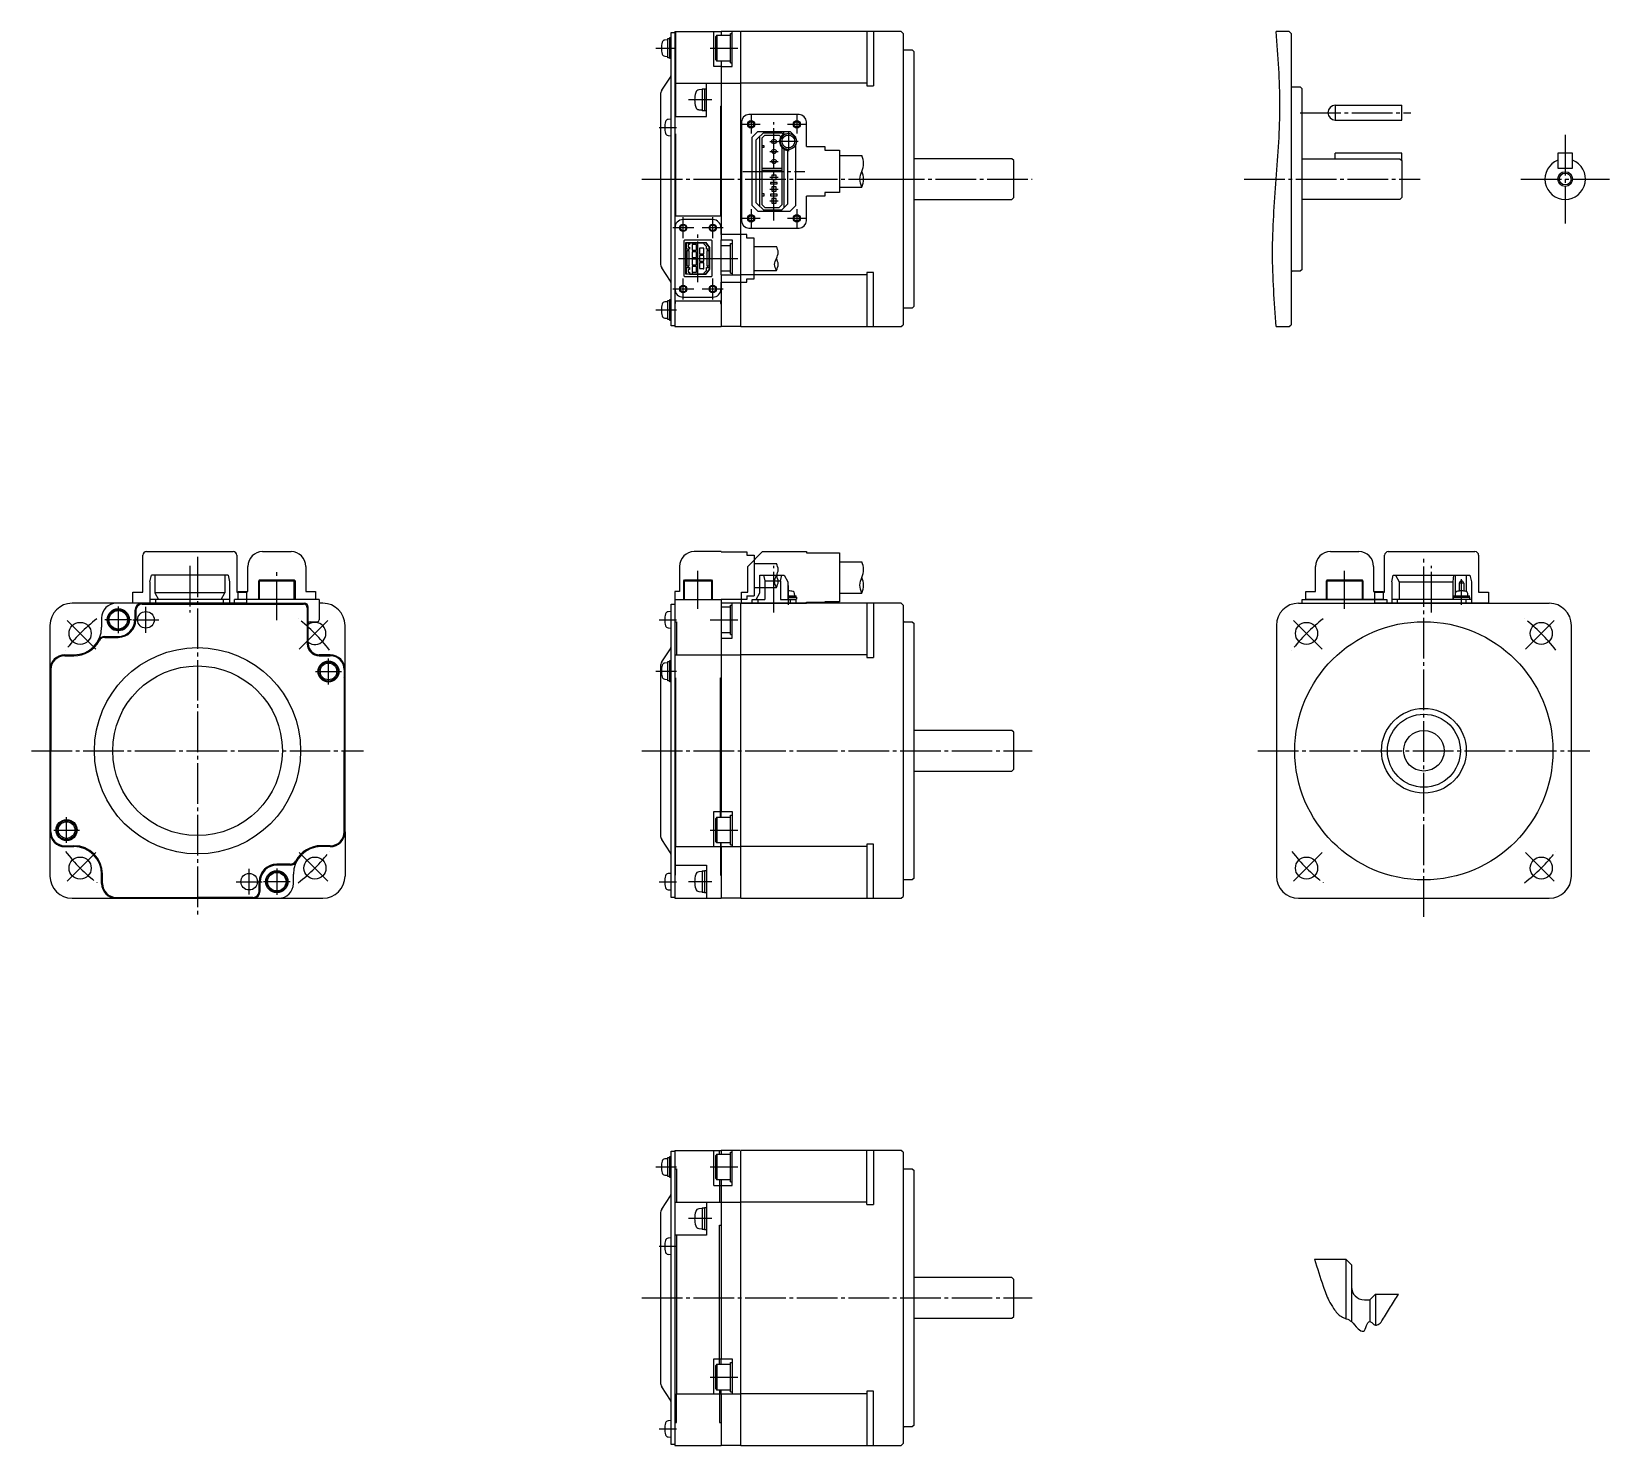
# Model space of a CAD drawing. Header units: millimetres. Extents: x -216 to 212, y -208 to 175.
import ezdxf

# ---------------------------------------------------------------- set-up
doc = ezdxf.new("R2010")
doc.units = ezdxf.units.MM
doc.linetypes.add('DASH_CENTER', pattern=[14, 11, -1, 1, -1])

msp = doc.modelspace()

# ---------------------------------------------------------------- linework, layer by layer
at = {"color": 7, "linetype": 'Continuous'}
for p, q in [((-43.3, 172.75), (-44.08, 172.68)), ((-43.3, 173.1), (-42.7, 173.1)), ((-43.3, 167.9), (-43.3, 173.1)), ((-42.7, 173.35), (-42.4, 173.35)), ((-42.7, 167.65), (-42.7, 173.35)), ((-42.4, 135), (-42.4, 174.75)), ((-42.4, 174.75), (-41.4, 174.75)), ((-41.4, 175), (-28.8, 175)), ((-41.4, 175), (-41.4, 95)), ((-41.2, 175), (-41.2, 161)), ((-30.8, 165.5), (-30.8, 175)), ((-29.95, 174), (-30.3, 173.65)), ((-30.3, 167.35), (-30.3, 173.65)), ((-29.95, 174), (-29.95, 167)), ((-29.95, 174), (-26.3, 174)), ((-23.7, 175), (-28.8, 175)), ((-28.8, 175), (-28.8, 174)), ((-26.3, 174.5), (-25.8, 174.5)), ((-26.3, 166.5), (-26.3, 174.5)), ((-25.8, 165.5), (-25.8, 175)), ((-23.7, 175), (-23.6, 174.9)), ((-23.6, 174.9), (-23.5, 175)), ((-23.6, 174.9), (-23.6, 95.1)), ((20, 175), (-23.5, 175)), ((10.7, 175), (10.7, 160.32)), ((12.5, 175), (12.5, 160.32)), ((20.5, 174.5), (20, 175)), ((20.5, 174.5), (20.5, 95.5)), ((125.18, 175), (121.68, 175)), ((125.68, 174.5), (125.18, 175)), ((125.68, 174.5), (125.68, 95.5)), ((-44.08, 168.32), (-43.3, 168.25)), ((-42.7, 167.9), (-43.3, 167.9)), ((-42.4, 167.65), (-42.7, 167.65)), ((-30.3, 167.35), (-29.95, 167)), ((-26.3, 167), (-29.95, 167)), ((-28.8, 167), (-28.8, 118.5)), ((20.8, 170), (23, 170)), ((23, 170), (23.5, 169.5)), ((23.5, 135), (23.5, 169.5)), ((-44.93, 159.09), (-42.57, 162.65)), ((-28.8, 165.5), (-30.8, 165.5)), ((-28.8, 165.5), (-25.8, 165.5)), ((-26.3, 166.5), (-25.8, 166.5)), ((-41.2, 161), (-28.8, 161)), ((-41.2, 161), (-41.2, 152)), ((-34, 159.25), (-34.85, 159.18)), ((-34, 159.45), (-33.3, 159.45)), ((-34, 159.45), (-34, 153.55)), ((-33.3, 159.5), (-33.3, 153.5)), ((-33.3, 159.5), (-32.8, 159.5)), ((-32.8, 152), (-32.8, 161)), ((-28.8, 161), (-23.6, 161)), ((10.7, 161), (-23.6, 161)), ((10.7, 160.32), (12.5, 160.32)), ((125.98, 160), (128.18, 160)), ((128.68, 159.5), (128.18, 160)), ((128.68, 110.5), (128.68, 159.5)), ((-45.3, 157.88), (-45.3, 135)), ((-29, 154.75), (-29, 135)), ((-29, 154.75), (-28.8, 154.75)), ((-42.4, 151.25), (-43.18, 151.18)), ((-41.4, 152), (-32.8, 152)), ((-34.85, 153.82), (-34, 153.75)), ((-33.3, 153.55), (-34, 153.55)), ((-32.8, 153.5), (-33.3, 153.5)), ((-43.18, 146.82), (-42.4, 146.75)), ((-41.4, 147.25), (-41.2, 147.25)), ((-41.2, 147.25), (-41.2, 125)), ((-18.9, 147.9), (-20.4, 146.4)), ((-20.4, 127.8), (-20.4, 146.4)), ((-19.3, 145.6), (-17, 147.9)), ((-19.3, 128.6), (-19.3, 145.6)), ((-18.9, 147.9), (-10.1, 147.9)), ((-18.3, 127.6), (-18.3, 146.6)), ((-16.95, 146.9), (-17.75, 146.1)), ((-17.75, 146.1), (-17.75, 128.1)), ((-17.4, 147.5), (-12.3, 147.5)), ((-16.95, 146.9), (-13.1, 146.9)), ((-13.1, 146.9), (-12.65, 146.45)), ((-11.97, 147.17), (-12.7, 147.9)), ((-11.8, 147.28), (-11.8, 147.9)), ((-8.6, 146.4), (-10.1, 147.9)), ((-8.6, 146.12), (-8.6, 146.4)), ((-17.75, 144.1), (-17.25, 144.1)), ((-17.25, 143.6), (-17.75, 143.6)), ((-17.25, 144.1), (-17.25, 143.6)), ((-12.3, 128.1), (-12.3, 143.51)), ((-11.7, 127.3), (-11.7, 143.07)), ((-10.7, 128.3), (-10.7, 142.8)), ((-8.6, 127.8), (-8.6, 144.28)), ((198.01, 142), (198.01, 138)), ((202.01, 142), (198.01, 142)), ((202.01, 138), (202.01, 142)), ((-17.75, 138), (-12.3, 138)), ((-12.3, 137.3), (-17.75, 137.3)), ((50, 140.5), (23.5, 140.5)), ((50.5, 140), (50, 140.5)), ((50.5, 130), (50.5, 140)), ((128.68, 140.5), (155.18, 140.5)), ((155.18, 140.5), (155.68, 140)), ((155.68, 140), (155.68, 130)), ((198.01, 138), (202.01, 138)), ((-45.3, 135), (-45.3, 112.12)), ((-42.4, 95.25), (-42.4, 135)), ((-29, 135), (-29, 125)), ((-13.6, 134.1), (-15.4, 134.1)), ((-15.4, 134.1), (-15.4, 133.7)), ((-15.4, 133.7), (-13.6, 133.7)), ((-13.9, 136.1), (-15.1, 136.1)), ((-15.1, 136.1), (-15.1, 134.9)), ((-15.1, 134.9), (-13.9, 134.9)), ((-15.1, 132.9), (-15.1, 131.7)), ((-13.9, 132.9), (-15.1, 132.9)), ((-13.9, 134.9), (-13.9, 136.1)), ((-13.9, 131.7), (-13.9, 132.9)), ((-13.6, 133.7), (-13.6, 134.1)), ((23.5, 100.5), (23.5, 135)), ((-17, 126.3), (-19.3, 128.6)), ((-17.75, 131.05), (-17.25, 131.05)), ((-17.25, 130.35), (-17.75, 130.35)), ((-17.25, 131.05), (-17.25, 130.35)), ((-15.4, 130.9), (-15.4, 130.5)), ((-13.6, 130.9), (-15.4, 130.9)), ((-15.4, 130.5), (-13.6, 130.5)), ((-15.1, 131.7), (-13.9, 131.7)), ((-13.9, 129.7), (-15.1, 129.7)), ((-15.1, 129.7), (-15.1, 128.5)), ((-15.1, 128.5), (-13.9, 128.5)), ((-13.9, 128.5), (-13.9, 129.7)), ((-13.6, 130.5), (-13.6, 130.9)), ((23.5, 129.5), (50, 129.5)), ((50, 129.5), (50.5, 130)), ((155.18, 129.5), (128.68, 129.5)), ((155.68, 130), (155.18, 129.5)), ((-41.4, 125), (-28.8, 125)), ((-18.9, 126.3), (-20.4, 127.8)), ((-18.9, 126.3), (-10.1, 126.3)), ((-17.75, 128.1), (-16.95, 127.3)), ((-17.4, 126.7), (-12.3, 126.7)), ((-16.95, 127.3), (-13.1, 127.3)), ((-13.1, 127.3), (-12.3, 128.1)), ((-12.7, 126.3), (-10.7, 128.3)), ((-8.6, 127.8), (-10.1, 126.3)), ((-38.92, 118.23), (-38.72, 118.43)), ((-38.92, 118.23), (-38.92, 108.78)), ((-31.47, 118.43), (-38.72, 118.43)), ((-38.35, 109.18), (-38.35, 117.83)), ((-38.35, 117.83), (-32.9, 117.83)), ((-38.25, 116), (-38.25, 117.75)), ((-38.25, 117.75), (-37.4, 117.75)), ((-37.4, 116), (-38.25, 116)), ((-38.15, 115.6), (-38.15, 111.4)), ((-38.15, 115.6), (-37.57, 115.6)), ((-37.8, 116), (-37.8, 115.6)), ((-37.4, 117.25), (-37.75, 117.25)), ((-37.75, 117.25), (-37.75, 116.5)), ((-37.75, 116.5), (-37.4, 116.5)), ((-37.57, 115.6), (-37.57, 111.4)), ((-37.4, 117.75), (-37.4, 117.25)), ((-37.4, 117.75), (-33.4, 117.75)), ((-37.4, 116.5), (-37.4, 116)), ((-36.68, 117.3), (-36.68, 115.7)), ((-36.5, 117.3), (-36.68, 117.3)), ((-36.68, 115.7), (-36.5, 115.7)), ((-36.5, 117.27), (-36.5, 117.3)), ((-35.5, 117.27), (-36.5, 117.27)), ((-36.5, 115.73), (-35.5, 115.73)), ((-36.5, 115.7), (-36.5, 115.73)), ((-35.5, 115.73), (-35.5, 117.27)), ((-33.7, 116.27), (-34.7, 116.27)), ((-34.7, 116.27), (-34.7, 114.73)), ((-33.7, 116.3), (-33.7, 116.27)), ((-33.52, 116.3), (-33.7, 116.3)), ((-33.52, 114.7), (-33.52, 116.3)), ((-33.4, 117.38), (-33.4, 117.75)), ((-32.97, 117.75), (-33.4, 117.75)), ((-32.8, 116.75), (-33.4, 117.38)), ((-31.95, 116.42), (-32.97, 117.75)), ((-31.85, 116.45), (-32.9, 117.83)), ((-32.8, 116), (-32.8, 116.75)), ((-31.95, 116), (-32.8, 116)), ((-32.62, 111.4), (-32.62, 115.6)), ((-32.62, 115.6), (-32.05, 115.6)), ((-32.4, 115.6), (-32.4, 116)), ((-32.05, 111.4), (-32.05, 115.6)), ((-31.95, 116), (-31.95, 116.42)), ((-31.85, 110.55), (-31.85, 116.45)), ((-31.47, 118.43), (-31.27, 118.23)), ((-31.27, 108.78), (-31.27, 118.23)), ((-28.8, 118.5), (-25.8, 118.5)), ((-28.8, 113.5), (-28.8, 118.5)), ((-28.8, 117), (-26.3, 117)), ((-26.3, 109.5), (-26.3, 117.5)), ((-26.3, 117.5), (-25.8, 117.5)), ((-25.8, 118.5), (-25.8, 109)), ((-38.15, 114.35), (-38.35, 114.35)), ((-38.35, 112.65), (-38.15, 112.65)), ((-37.57, 111.4), (-38.15, 111.4)), ((-37.8, 111.4), (-37.8, 111)), ((-36.5, 115.3), (-36.68, 115.3)), ((-36.68, 115.3), (-36.68, 113.7)), ((-36.68, 113.7), (-36.5, 113.7)), ((-36.5, 113.3), (-36.68, 113.3)), ((-36.68, 113.3), (-36.68, 111.7)), ((-36.68, 111.7), (-36.5, 111.7)), ((-36.68, 111.3), (-36.68, 109.7)), ((-36.5, 111.3), (-36.68, 111.3)), ((-36.5, 115.27), (-36.5, 115.3)), ((-35.5, 115.27), (-36.5, 115.27)), ((-36.5, 113.7), (-36.5, 113.73)), ((-36.5, 113.73), (-35.5, 113.73)), ((-36.5, 113.27), (-36.5, 113.3)), ((-35.5, 113.27), (-36.5, 113.27)), ((-36.5, 111.7), (-36.5, 111.73)), ((-36.5, 111.73), (-35.5, 111.73)), ((-36.5, 111.27), (-36.5, 111.3)), ((-35.5, 111.27), (-36.5, 111.27)), ((-35.5, 113.73), (-35.5, 115.27)), ((-35.5, 111.73), (-35.5, 113.27)), ((-35.5, 109.73), (-35.5, 111.27)), ((-34.7, 114.73), (-33.7, 114.73)), ((-34.7, 114.27), (-34.7, 112.73)), ((-33.7, 114.27), (-34.7, 114.27)), ((-34.7, 112.73), (-33.7, 112.73)), ((-34.7, 112.27), (-34.7, 110.73)), ((-33.7, 112.27), (-34.7, 112.27)), ((-33.7, 114.73), (-33.7, 114.7)), ((-33.7, 114.7), (-33.52, 114.7)), ((-33.52, 114.3), (-33.7, 114.3)), ((-33.7, 114.3), (-33.7, 114.27)), ((-33.7, 112.73), (-33.7, 112.7)), ((-33.7, 112.7), (-33.52, 112.7)), ((-33.52, 112.3), (-33.7, 112.3)), ((-33.7, 112.3), (-33.7, 112.27)), ((-33.52, 112.7), (-33.52, 114.3)), ((-33.52, 110.7), (-33.52, 112.3)), ((-32.05, 111.4), (-32.62, 111.4)), ((-32.4, 111), (-32.4, 111.4)), ((-32.05, 114.35), (-31.85, 114.35)), ((-31.85, 112.65), (-32.05, 112.65)), ((-28.8, 109), (-28.8, 113.5)), ((-42.57, 107.29), (-44.93, 110.91)), ((-38.92, 108.78), (-38.72, 108.58)), ((-38.72, 108.58), (-31.47, 108.58)), ((-32.9, 109.18), (-38.35, 109.18)), ((-38.25, 109.25), (-38.25, 111)), ((-38.25, 111), (-37.4, 111)), ((-37.4, 109.25), (-38.25, 109.25)), ((-37.4, 110.5), (-37.75, 110.5)), ((-37.75, 110.5), (-37.75, 109.75)), ((-37.75, 109.75), (-37.4, 109.75)), ((-37.4, 111), (-37.4, 110.5)), ((-37.4, 109.75), (-37.4, 109.25)), ((-37.4, 109.25), (-33.4, 109.25)), ((-36.68, 109.7), (-36.5, 109.7)), ((-36.5, 109.73), (-35.5, 109.73)), ((-36.5, 109.7), (-36.5, 109.73)), ((-34.7, 110.73), (-33.7, 110.73)), ((-33.7, 110.73), (-33.7, 110.7)), ((-33.7, 110.7), (-33.52, 110.7)), ((-33.4, 109.62), (-32.8, 110.25)), ((-33.4, 109.25), (-33.4, 109.62)), ((-33.4, 109.25), (-32.97, 109.25)), ((-32.97, 109.25), (-31.95, 110.58)), ((-32.9, 109.18), (-31.85, 110.55)), ((-32.8, 110.25), (-32.8, 111)), ((-32.8, 111), (-31.95, 111)), ((-31.95, 110.58), (-31.95, 111)), ((-31.27, 108.78), (-31.47, 108.58)), ((-26.3, 110), (-28.8, 110)), ((-28.8, 109), (-23.6, 109)), ((-28.8, 109), (-28.8, 95)), ((-26.3, 109.5), (-25.8, 109.5)), ((10.7, 109), (-23.6, 109)), ((12.5, 109.68), (10.7, 109.68)), ((10.7, 109.68), (10.7, 95)), ((12.5, 95), (12.5, 109.68)), ((128.18, 110), (125.98, 110)), ((128.68, 110.5), (128.18, 110)), ((-43.3, 101.75), (-44.08, 101.68)), ((-43.3, 102.1), (-42.7, 102.1)), ((-43.3, 96.9), (-43.3, 102.1)), ((-42.7, 102.35), (-42.4, 102.35)), ((-42.7, 96.65), (-42.7, 102.35)), ((-41.4, 102), (-28.8, 102)), ((-41.4, 101.25), (-41.2, 101.25)), ((-41.2, 101.25), (-41.2, 102)), ((-29, 102), (-29, 101.25)), ((-29, 101.25), (-28.8, 101.25)), ((23, 100), (20.8, 100)), ((23.5, 100.5), (23, 100)), ((-44.08, 97.32), (-43.3, 97.25)), ((-42.7, 96.9), (-43.3, 96.9)), ((-42.4, 96.65), (-42.7, 96.65)), ((-41.4, 95.25), (-42.4, 95.25)), ((-41.4, 95), (-28.8, 95)), ((-23.7, 95), (-28.8, 95)), ((-23.6, 95.1), (-23.7, 95)), ((-23.5, 95), (-23.6, 95.1)), ((-23.5, 95), (20, 95)), ((20, 95), (20.5, 95.5)), ((121.68, 95), (125.18, 95)), ((125.18, 95), (125.68, 95.5)), ((-183.68, 25.8), (-183.28, 27.6)), ((-183.68, 25.8), (-183.68, 20)), ((-162.48, 27.6), (-183.28, 27.6)), ((-182.38, 27.6), (-182.38, 22.8)), ((-163.38, 27.6), (-163.38, 22.8)), ((-162.48, 27.6), (-162.08, 25.8)), ((-162.08, 25.8), (-162.08, 20)), ((-154, 26.3), (-154.2, 26.1)), ((-154.2, 26.1), (-144.35, 26.1)), ((-154.2, 21), (-154.2, 26.1)), ((-154, 26.3), (-144.55, 26.3)), ((-154, 21), (-154, 26.3)), ((-144.35, 26.1), (-144.55, 26.3)), ((-144.55, 21), (-144.55, 26.3)), ((-144.35, 26.1), (-144.35, 21)), ((-38.92, 26.1), (-38.72, 26.3)), ((-38.92, 21), (-38.92, 26.1)), ((-38.92, 26.1), (-31.27, 26.1)), ((-38.72, 26.3), (-31.47, 26.3)), ((-38.72, 21), (-38.72, 26.3)), ((-31.47, 26.3), (-31.27, 26.1)), ((-31.47, 26.3), (-31.47, 21)), ((-31.27, 26.1), (-31.27, 21)), ((-18.3, 22.8), (-18.3, 27.6)), ((-18.3, 27.6), (-11.7, 27.6)), ((-17.3, 27.6), (-17, 26.1)), ((-17, 26.1), (-17, 21)), ((-17, 26.1), (-12.7, 26.1)), ((-12.7, 26.1), (-12.4, 27.6)), ((-12.7, 26.1), (-12.7, 21)), ((-11.7, 27.6), (-10.7, 25.8)), ((-10.7, 25.8), (-10.7, 21)), ((135.48, 26.3), (135.28, 26.1)), ((135.28, 26.1), (145.13, 26.1)), ((135.28, 21), (135.28, 26.1)), ((135.48, 21), (135.48, 26.3)), ((135.48, 26.3), (144.93, 26.3)), ((144.93, 26.3), (144.93, 21)), ((145.13, 26.1), (144.93, 26.3)), ((145.13, 26.1), (145.13, 21)), ((153, 25.8), (153.4, 27.6)), ((153, 25.8), (153, 20)), ((153.4, 27.6), (174.2, 27.6)), ((154, 27.6), (155, 25.8)), ((155, 25.8), (169.51, 25.8)), ((155, 25.8), (155, 21)), ((169.77, 27.6), (169.51, 25.8)), ((169.51, 25.8), (169.51, 21)), ((170.21, 27.6), (170.21, 22.68)), ((173.15, 27.6), (173.15, 23.17)), ((174.2, 27.6), (174.6, 25.8)), ((174.6, 25.8), (174.6, 20)), ((-182.38, 22.8), (-181.38, 21)), ((-163.38, 22.8), (-182.38, 22.8)), ((-164.38, 21), (-163.38, 22.8)), ((-19.3, 21), (-18.3, 22.8)), ((-10.7, 22.05), (-8.45, 22.05)), ((-10.7, 21.6), (-8.4, 21.6)), ((-8.85, 22.05), (-8.9, 22.64)), ((-8.45, 21.6), (-8.45, 22.05)), ((-8.4, 21.6), (-8.4, 21.1)), ((169.7, 21.6), (171.9, 21.6)), ((169.7, 21.1), (169.7, 21.6)), ((169.75, 22.05), (171.9, 22.05)), ((169.75, 22.05), (169.75, 21.6)), ((170.21, 22.64), (170.15, 22.05)), ((172.5, 25.4), (171.3, 25.4)), ((171.3, 25.4), (171.3, 23.31)), ((171.9, 22.05), (174.05, 22.05)), ((171.9, 21.6), (174.1, 21.6)), ((172.5, 25.4), (172.5, 23.31)), ((173.65, 22.05), (173.6, 22.64)), ((174.05, 21.6), (174.05, 22.05)), ((174.1, 21.6), (174.1, 21.1)), ((-192.78, 20), (-204.78, 20)), ((-160.78, 20), (-192.78, 20)), ((-187.78, 18), (-187.78, 14.25)), ((-187.53, 18), (-187.53, 15.5)), ((-185.78, 19.75), (-170.78, 19.75)), ((-162.08, 21), (-183.68, 21)), ((-182.18, 21), (-182.18, 20)), ((-170.78, 19.75), (-142.03, 19.75)), ((-163.78, 20), (-163.78, 21)), ((-160.78, 20), (-160.78, 21)), ((-137.78, 21), (-160.78, 21)), ((-160.78, 20), (-141.78, 20)), ((-141.03, 18.75), (-141.03, 9)), ((-140.78, 14.5), (-140.78, 19)), ((-137.78, 21), (-137.78, 15.5)), ((-136.78, 20), (-137.78, 20)), ((-42.4, 17.75), (-43.18, 17.68)), ((-42.4, 19.75), (-41.4, 19.75)), ((-42.4, -20), (-42.4, 19.75)), ((-41.4, 21), (-28.8, 21)), ((-41.4, 21), (-41.4, -60)), ((-28.8, 21), (-28.8, -36.5)), ((-23.7, 20), (-28.8, 20)), ((-28.8, 19), (-26.3, 19)), ((-26.3, 11.5), (-26.3, 19.5)), ((-26.3, 19.5), (-25.8, 19.5)), ((-25.8, 10.5), (-25.8, 20)), ((-23.7, 20), (-23.6, 19.9)), ((-23.6, 19.9), (-23.5, 20)), ((-23.6, 19.9), (-23.6, -59.9)), ((20, 20), (-23.5, 20)), ((-20.4, 20), (-20.4, 21)), ((-20.4, 21), (-17, 21)), ((-18.9, 21), (-18.9, 20)), ((-12.7, 21), (-8.6, 21)), ((-10.7, 21.1), (-8.4, 21.1)), ((-10.1, 21), (-10.1, 20)), ((-9.05, 21.1), (-9.05, 21)), ((-8.6, 21), (-8.6, 20)), ((10.7, 20), (10.7, 5.32)), ((12.5, 20), (12.5, 5.32)), ((20.5, 19.5), (20, 20)), ((20.5, 19.5), (20.5, -59.5)), ((127.7, 20), (195.7, 20)), ((128.7, 21), (151.7, 21)), ((128.7, 20), (128.7, 21)), ((151.7, 21), (151.7, 20)), ((174.6, 21), (153, 21)), ((154.5, 21), (154.5, 20)), ((169.7, 21.1), (171.9, 21.1)), ((170.35, 21), (170.35, 21.1)), ((171.9, 21.1), (174.1, 21.1)), ((173.1, 21), (173.1, 20)), ((173.45, 21.1), (173.45, 21)), ((-210.78, 14), (-210.78, 2)), ((-196.78, 16), (-196.78, 13.5)), ((-140.78, 9), (-140.78, 14.5)), ((-140.28, 15), (-138.28, 15)), ((-130.78, 2), (-130.78, 14)), ((-43.18, 13.32), (-42.4, 13.25)), ((-41.4, 15), (-40.9, 15)), ((-40.9, 15), (-40.9, 6)), ((20.8, 15), (23, 15)), ((23, 15), (23.5, 14.5)), ((23.5, -20), (23.5, 14.5)), ((121.79, 15), (121.7, 15)), ((121.7, 14), (121.7, -54)), ((201.7, -54), (201.7, 14)), ((-195.91, 11), (-192.28, 11)), ((-195.91, 10.75), (-192.28, 10.75)), ((-26.3, 12), (-28.8, 12)), ((-28.8, 10.5), (-25.8, 10.5)), ((-26.3, 11.5), (-25.8, 11.5)), ((-206.78, 6), (-204.28, 6)), ((-206.78, 5.75), (-204.28, 5.75)), ((-134.78, 6), (-137.78, 6)), ((-137.78, 5.75), (-134.78, 5.75)), ((-44.93, 4.09), (-42.57, 7.65)), ((-42.7, -1.27), (-42.7, 4.43)), ((-42.7, 4.43), (-42.4, 4.43)), ((-41.4, 6), (-28.8, 6)), ((-28.8, 6), (-23.6, 6)), ((10.7, 6), (-23.6, 6)), ((10.7, 5.32), (12.5, 5.32)), ((-210.78, 2), (-210.78, -42)), ((-210.78, 1.32), (-210.78, -54)), ((-210.53, 2), (-210.53, -20)), ((-131.03, 2), (-131.03, -20)), ((-130.78, -42), (-130.78, 2)), ((-45.3, 2.88), (-45.3, -20)), ((-43.3, 3.83), (-44.08, 3.77)), ((-43.3, -1.02), (-43.3, 4.18)), ((-43.3, 4.18), (-42.7, 4.18)), ((-44.08, -0.6), (-43.3, -0.67)), ((-42.7, -1.02), (-43.3, -1.02)), ((-42.4, -1.27), (-42.7, -1.27)), ((-41.4, -0.25), (-41.2, -0.25)), ((-41.2, -0.25), (-41.2, -46)), ((-29, -38), (-29, -0.25)), ((-29, -0.25), (-28.8, -0.25)), ((50, -14.5), (23.5, -14.5)), ((50.5, -15), (50, -14.5)), ((50.5, -25), (50.5, -15)), ((-210.53, -42), (-210.53, -20)), ((-131.03, -42), (-131.03, -20)), ((-45.3, -20), (-45.3, -42.88)), ((-42.4, -59.75), (-42.4, -20)), ((23.5, -54.5), (23.5, -20)), ((23.5, -25.5), (50, -25.5)), ((50, -25.5), (50.5, -25)), ((-30.8, -36.5), (-28.8, -36.5)), ((-30.8, -46), (-30.8, -36.5)), ((-29.95, -38), (-30.3, -38.35)), ((-30.3, -44.65), (-30.3, -38.35)), ((-29.95, -38), (-29.95, -45)), ((-29.95, -38), (-26.3, -38)), ((-28.8, -38), (-28.8, -36.5)), ((-28.8, -36.5), (-25.8, -36.5)), ((-26.3, -37.5), (-25.8, -37.5)), ((-26.3, -45.5), (-26.3, -37.5)), ((-25.8, -36.5), (-25.8, -46)), ((-130.78, -42), (-130.78, -54)), ((-206.78, -45.75), (-204.28, -45.75)), ((-206.78, -46), (-204.28, -46)), ((-134.78, -45.75), (-137.28, -45.75)), ((-134.78, -46), (-137.28, -46)), ((-42.57, -47.71), (-44.93, -44.09)), ((-41.2, -46), (-28.8, -46)), ((-41.2, -53.75), (-41.2, -46)), ((-30.3, -44.65), (-29.95, -45)), ((-26.3, -45), (-29.95, -45)), ((-29, -45), (-29, -53.75)), ((-28.8, -46), (-28.8, -45)), ((-28.8, -46), (-28.8, -60)), ((-28.8, -46), (-23.6, -46)), ((-26.3, -45.5), (-25.8, -45.5)), ((10.7, -46), (-23.6, -46)), ((10.7, -45.32), (10.7, -60)), ((12.5, -45.32), (10.7, -45.32)), ((12.5, -60), (12.5, -45.32)), ((-145.64, -50.75), (-149.28, -50.75)), ((-145.64, -51), (-149.28, -51)), ((-41.2, -51), (-32.8, -51)), ((-32.8, -51), (-32.8, -60)), ((-196.78, -56), (-196.78, -53.5)), ((-196.53, -56), (-196.53, -53.5)), ((-154.03, -58), (-154.03, -55.5)), ((-153.78, -58), (-153.78, -54.25)), ((-144.78, -56), (-144.78, -53.5)), ((-42.4, -53.25), (-43.18, -53.32)), ((-41.4, -53.75), (-41.2, -53.75)), ((-34, -52.75), (-34.85, -52.82)), ((-34, -52.55), (-34, -58.45)), ((-34, -52.55), (-33.3, -52.55)), ((-33.3, -52.5), (-32.8, -52.5)), ((-33.3, -52.5), (-33.3, -58.5)), ((-29, -53.75), (-28.8, -53.75)), ((23, -55), (20.8, -55)), ((23.5, -54.5), (23, -55)), ((-192.78, -59.75), (-170.78, -59.75)), ((-155.78, -59.75), (-170.78, -59.75)), ((-43.18, -57.68), (-42.4, -57.75)), ((-41.4, -59.75), (-42.4, -59.75)), ((-34.85, -58.18), (-34, -58.25)), ((-33.3, -58.45), (-34, -58.45)), ((-32.8, -58.5), (-33.3, -58.5)), ((20, -60), (20.5, -59.5)), ((-204.78, -60), (-136.78, -60)), ((-192.78, -60), (-148.78, -60)), ((-41.4, -60), (-28.8, -60)), ((-23.7, -60), (-28.8, -60)), ((-23.6, -59.9), (-23.7, -60)), ((-23.5, -60), (-23.6, -59.9)), ((-23.5, -60), (20, -60)), ((127.7, -60), (195.7, -60)), ((-43.3, -130.6), (-44.08, -130.67)), ((-43.3, -135.45), (-43.3, -130.25)), ((-43.3, -130.25), (-42.7, -130.25)), ((-42.7, -135.7), (-42.7, -130)), ((-42.7, -130), (-42.4, -130)), ((-42.4, -128.6), (-41.4, -128.6)), ((-42.4, -168.35), (-42.4, -128.6)), ((-41.4, -128.35), (-28.8, -128.35)), ((-41.4, -128.35), (-41.4, -208.35)), ((-30.8, -137.85), (-30.8, -128.35)), ((-29.95, -129.35), (-30.3, -129.7)), ((-30.3, -136), (-30.3, -129.7)), ((-29.95, -129.35), (-29.95, -136.35)), ((-29.95, -129.35), (-26.3, -129.35)), ((-29.3, -129.35), (-29.3, -128.35)), ((-23.7, -128.35), (-28.8, -128.35)), ((-28.8, -128.35), (-28.8, -129.35)), ((-26.3, -136.85), (-26.3, -128.85)), ((-26.3, -128.85), (-25.8, -128.85)), ((-25.8, -137.85), (-25.8, -128.35)), ((-23.6, -128.45), (-23.6, -208.25)), ((20, -128.35), (-23.5, -128.35)), ((10.7, -143.03), (10.7, -128.35)), ((12.5, -128.35), (12.5, -143.03)), ((20.5, -128.85), (20, -128.35)), ((20.5, -128.85), (20.5, -207.85)), ((-44.08, -135.03), (-43.3, -135.1)), ((-42.7, -135.45), (-43.3, -135.45)), ((-42.4, -135.7), (-42.7, -135.7)), ((-41.4, -133.35), (-40.9, -133.35)), ((-40.9, -133.35), (-40.9, -142.35)), ((-30.3, -136), (-29.95, -136.35)), ((-26.3, -136.35), (-29.95, -136.35)), ((-29.3, -136.35), (-29.3, -142.35)), ((-28.8, -136.35), (-28.8, -184.85)), ((-26.3, -136.85), (-25.8, -136.85)), ((20.8, -133.35), (23, -133.35)), ((23, -133.35), (23.5, -133.85)), ((23.5, -168.35), (23.5, -133.85)), ((-44.93, -144.26), (-42.57, -140.71)), ((-30.8, -137.85), (-25.8, -137.85)), ((-41.4, -142.35), (-28.8, -142.35)), ((-34, -144.1), (-34.85, -144.18)), ((-34, -143.9), (-33.3, -143.9)), ((-34, -143.9), (-34, -149.8)), ((-33.3, -143.85), (-33.3, -149.85)), ((-33.3, -143.85), (-32.8, -143.85)), ((-32.8, -142.35), (-32.8, -151.35)), ((-28.8, -142.35), (-23.6, -142.35)), ((10.7, -142.35), (-23.6, -142.35)), ((10.7, -143.03), (12.5, -143.03)), ((-45.3, -145.48), (-45.3, -168.35)), ((-34.85, -149.53), (-34, -149.6)), ((-29.3, -186.35), (-29.3, -148.6)), ((-29.3, -148.6), (-28.8, -148.6)), ((-42.4, -152.1), (-43.18, -152.17)), ((-32.8, -151.35), (-41.4, -151.35)), ((-40.9, -151.35), (-40.9, -194.35)), ((-33.3, -149.8), (-34, -149.8)), ((-32.8, -149.85), (-33.3, -149.85)), ((-43.18, -156.53), (-42.4, -156.6)), ((132.06, -157.85), (140.56, -157.85)), ((140.56, -157.85), (140.56, -173.95)), ((140.56, -157.85), (142.06, -159.35)), ((142.06, -159.35), (142.06, -174.75)), ((50, -162.85), (23.5, -162.85)), ((50.5, -163.35), (50, -162.85)), ((50.5, -173.35), (50.5, -163.35)), ((-45.3, -168.35), (-45.3, -191.23)), ((-42.4, -208.1), (-42.4, -168.35)), ((23.5, -202.85), (23.5, -168.35)), ((145.56, -168.85), (147.06, -168.85)), ((147.06, -168.85), (148.56, -167.35)), ((147.06, -168.85), (147.06, -174.75)), ((148.56, -167.35), (154.81, -167.35)), ((148.56, -167.35), (148.56, -175.73)), ((23.5, -173.85), (50, -173.85)), ((50, -173.85), (50.5, -173.35)), ((-30.8, -184.85), (-28.8, -184.85)), ((-30.8, -194.35), (-30.8, -184.85)), ((-29.95, -186.35), (-30.3, -186.7)), ((-30.3, -193), (-30.3, -186.7)), ((-29.95, -186.35), (-29.95, -193.35)), ((-29.95, -186.35), (-26.3, -186.35)), ((-28.8, -186.35), (-28.8, -184.85)), ((-28.8, -184.85), (-25.8, -184.85)), ((-26.3, -185.85), (-25.8, -185.85)), ((-26.3, -193.85), (-26.3, -185.85)), ((-25.8, -184.85), (-25.8, -194.35)), ((-42.57, -196.06), (-44.93, -192.45)), ((-40.9, -194.35), (-28.8, -194.35)), ((-40.9, -202.1), (-40.9, -194.35)), ((-30.3, -193), (-29.95, -193.35)), ((-26.3, -193.35), (-29.95, -193.35)), ((-29.3, -193.35), (-29.3, -202.1)), ((-28.8, -194.35), (-28.8, -193.35)), ((-28.8, -194.35), (-28.8, -208.35)), ((-28.8, -194.35), (-23.6, -194.35)), ((-26.3, -193.85), (-25.8, -193.85)), ((10.7, -194.35), (-23.6, -194.35)), ((10.7, -193.67), (10.7, -208.35)), ((12.5, -193.67), (10.7, -193.67)), ((12.5, -208.35), (12.5, -193.67)), ((-42.4, -201.6), (-43.18, -201.67)), ((-41.4, -202.1), (-40.9, -202.1)), ((-29.3, -202.1), (-28.8, -202.1)), ((23, -203.35), (20.8, -203.35)), ((23.5, -202.85), (23, -203.35)), ((-43.18, -206.03), (-42.4, -206.1)), ((-41.4, -208.1), (-42.4, -208.1)), ((-41.4, -208.35), (-28.8, -208.35)), ((-23.7, -208.35), (-28.8, -208.35)), ((-23.6, -208.25), (-23.7, -208.35)), ((-23.5, -208.35), (-23.6, -208.25)), ((-23.5, -208.35), (20, -208.35)), ((20, -208.35), (20.5, -207.85))]:
    msp.add_line(p, q, dxfattribs=at)
at = {"color": 1, "linetype": 'DASH_CENTER'}
for p, q in [((-46.5, 170.5), (-41.2, 170.5)), ((-31.8, 170.5), (-24.3, 170.5)), ((-31.3, 156.5), (-37.68, 156.5)), ((-23.2, 149.85), (-18.2, 149.85)), ((-20.7, 152.35), (-20.7, 147.35)), ((-14.5, 123.8), (-14.5, 150.4)), ((-10.8, 149.85), (-5.8, 149.85)), ((-8.3, 152.35), (-8.3, 147.35)), ((128.18, 153), (158.18, 153)), ((-45.6, 149), (-40.9, 149)), ((-10.6, 147.85), (-10.6, 142.55)), ((200.01, 147), (200.01, 123)), ((-15.6, 145.2), (-13.4, 145.2)), ((-15.6, 142.5), (-13.4, 142.5)), ((-7.95, 145.2), (-13.25, 145.2)), ((-22.9, 137.1), (-6.1, 137.1)), ((-15.6, 139.8), (-13.4, 139.8)), ((-50.3, 135), (15.3, 135)), ((-15.6, 135.5), (-13.4, 135.5)), ((15.3, 135), (55.5, 135)), ((112.98, 135), (160.68, 135)), ((188.01, 135), (212.01, 135)), ((-15.6, 132.3), (-13.4, 132.3)), ((-15.6, 129.1), (-13.4, 129.1)), ((-39.1, 118.95), (-39.1, 124.65)), ((-31.1, 118.95), (-31.1, 124.65)), ((-18.2, 124.35), (-23.2, 124.35)), ((-20.7, 126.85), (-20.7, 121.85)), ((-5.8, 124.35), (-10.8, 124.35)), ((-8.3, 126.85), (-8.3, 121.85)), ((-36.25, 121.8), (-41.95, 121.8)), ((-35.1, 107.08), (-35.1, 119.93)), ((-28.25, 121.8), (-33.95, 121.8)), ((-40.42, 113.5), (-29.77, 113.5)), ((-31.8, 113.5), (-24.3, 113.5)), ((-39.1, 102.35), (-39.1, 108.05)), ((-31.1, 102.35), (-31.1, 108.05)), ((-41.95, 105.2), (-36.25, 105.2)), ((-33.95, 105.2), (-28.25, 105.2)), ((-40.9, 99.5), (-46.5, 99.5)), ((-172.88, 30.1), (-172.88, 17.5)), ((-170.78, 32.6), (-170.78, -65)), ((-14.5, 17.5), (-14.5, 30.1)), ((161.7, -65), (161.7, 32.6)), ((163.8, 17.5), (163.8, 30.1)), ((-149.28, 15.45), (-149.28, 28.8)), ((-35.1, 18.5), (-35.1, 28.8)), ((140.2, 18.5), (140.2, 28.8)), ((171.9, 19.6), (171.9, 26.5)), ((-10.6, 19.6), (-10.6, 24.85)), ((-192.28, 19.1), (-192.28, 11.9)), ((-184.78, 12), (-184.78, 19)), ((-198.35, 7.58), (-206.84, 16.06)), ((-188.68, 15.5), (-195.88, 15.5)), ((-188.28, 15.5), (-181.28, 15.5)), ((-143.2, 7.58), (-134.71, 16.06)), ((-45.6, 15.5), (-40.9, 15.5)), ((-31.8, 15.5), (-24.3, 15.5)), ((134.13, 7.58), (125.64, 16.06)), ((189.28, 7.58), (197.77, 16.06)), ((-135.28, -2), (-135.28, 5)), ((-138.78, 1.5), (-131.78, 1.5)), ((-46.5, 1.58), (-40.9, 1.58)), ((-215.78, -20), (-125.78, -20)), ((-50.3, -20), (55.5, -20)), ((116.7, -20), (206.7, -20)), ((-206.28, -45), (-206.28, -38)), ((-209.78, -41.5), (-202.78, -41.5)), ((-31.8, -41.5), (-24.3, -41.5)), ((-198.35, -47.58), (-206.84, -56.06)), ((-143.2, -47.58), (-134.71, -56.06)), ((134.13, -47.58), (125.64, -56.06)), ((189.28, -47.58), (197.77, -56.06)), ((-160.28, -55.5), (-153.28, -55.5)), ((-156.78, -59), (-156.78, -52)), ((-145.68, -55.5), (-152.88, -55.5)), ((-149.28, -51.9), (-149.28, -59.1)), ((-45.6, -55.5), (-40.9, -55.5)), ((-31.3, -55.5), (-37.68, -55.5)), ((-46.5, -132.85), (-40.9, -132.85)), ((-31.8, -132.85), (-24.3, -132.85)), ((-31.3, -146.85), (-37.68, -146.85)), ((-45.6, -154.35), (-40.9, -154.35)), ((-50.3, -168.35), (55.5, -168.35)), ((-31.8, -189.85), (-24.3, -189.85)), ((-45.6, -203.85), (-40.9, -203.85))]:
    msp.add_line(p, q, dxfattribs=at)
at = {"linetype": 'Continuous'}
for p, q in [((137.68, 155), (155.68, 155)), ((155.68, 151), (155.68, 155)), ((155.68, 151), (155.68, 155)), ((137.68, 151), (155.68, 151)), ((155.68, 142), (137.68, 142)), ((137.68, 140.5), (137.68, 142)), ((155.68, 140), (155.68, 142))]:
    msp.add_line(p, q, dxfattribs=at)
msp.add_line((137.68, 155), (137.68, 151))
at = {"color": 4, "linetype": 'Continuous'}
for p, q in [((-23.3, 150.5), (-23.3, 123.7)), ((-7.7, 152.5), (-21.3, 152.5)), ((-5.7, 143.8), (-5.7, 150.5)), ((-5.7, 143.8), (-0.7, 143.8)), ((-0.7, 143.8), (-0.7, 142.85)), ((-0.7, 142.85), (3.3, 142.85)), ((3.3, 142.85), (3.3, 131.35)), ((3.3, 141.35), (9.3, 141.35)), ((3.3, 132.85), (9.3, 132.85)), ((-5.7, 123.7), (-5.7, 130.4)), ((-0.7, 130.4), (-5.7, 130.4)), ((3.3, 131.35), (-0.7, 131.35)), ((-0.7, 131.35), (-0.7, 130.4)), ((-41.35, 121.8), (-41.35, 105.2)), ((-31.05, 124), (-39.15, 124)), ((-28.85, 119.95), (-28.85, 121.8)), ((-21.85, 119.95), (-28.85, 119.95)), ((-21.85, 119), (-21.85, 119.95)), ((-21.3, 121.7), (-7.7, 121.7)), ((-19.85, 119), (-21.85, 119)), ((-19.85, 108), (-19.85, 119)), ((-19.85, 116.75), (-13.85, 116.75)), ((-28.85, 105.2), (-28.85, 107.05)), ((-28.85, 107.05), (-21.85, 107.05)), ((-21.85, 107.05), (-21.85, 108)), ((-21.85, 108), (-19.85, 108)), ((-19.85, 110.25), (-13.85, 110.25)), ((-39.15, 103), (-31.05, 103)), ((-185.63, 23), (-185.63, 33)), ((-184.63, 34), (-161.13, 34)), ((-160.13, 33), (-160.13, 23)), ((-157.13, 23.2), (-157.13, 30)), ((-153.13, 34), (-145.43, 34)), ((-141.43, 30), (-141.43, 23.2)), ((-40.1, 30), (-40.1, 23.2)), ((-28.85, 34), (-36.1, 34)), ((-28.85, 34), (-28.85, 33.95)), ((-28.85, 33.95), (-21.85, 33.95)), ((-21.85, 33.95), (-21.85, 33)), ((-21.85, 33), (-19.85, 33)), ((-21.6, 30), (-17.6, 34)), ((-21.6, 23), (-21.6, 30)), ((-19.85, 33), (-19.85, 22)), ((-19.85, 30.75), (-13.85, 30.75)), ((-17.6, 34), (-5.7, 34)), ((-5.7, 34), (-5.7, 33.7)), ((-5.7, 33.7), (-0.7, 33.7)), ((-0.7, 33.7), (-0.7, 33.64)), ((-0.7, 33.64), (3.3, 33.64)), ((3.3, 33.64), (3.3, 20.36)), ((3.3, 31.25), (9.3, 31.25)), ((132.35, 23.2), (132.35, 30)), ((136.35, 34), (144.05, 34)), ((148.05, 30), (148.05, 23.2)), ((151.05, 23), (151.05, 33)), ((152.05, 34), (175.55, 34)), ((176.55, 33), (176.55, 23)), ((-188.28, 23), (-185.63, 23)), ((-188.28, 20), (-188.28, 23)), ((-160.13, 23), (-157.48, 23)), ((-159.78, 21), (-159.78, 23.2)), ((-159.78, 23.2), (-157.13, 23.2)), ((-157.48, 23), (-157.48, 20)), ((-141.43, 23.2), (-138.78, 23.2)), ((-138.78, 23.2), (-138.78, 21)), ((-41.35, 23.2), (-41.35, 21)), ((-40.1, 23.2), (-41.35, 23.2)), ((-23.3, 23), (-21.6, 23)), ((-23.3, 20), (-23.3, 23)), ((-21.85, 22), (-21.85, 21.05)), ((-21.85, 22), (-19.85, 22)), ((-19.85, 24.25), (-13.85, 24.25)), ((3.3, 22.75), (9.3, 22.75)), ((129.7, 23.2), (132.35, 23.2)), ((129.7, 21), (129.7, 23.2)), ((148.05, 23.2), (150.7, 23.2)), ((148.4, 20), (148.4, 23)), ((148.4, 23), (151.05, 23)), ((150.7, 23.2), (150.7, 21)), ((176.55, 23), (179.2, 23)), ((179.2, 23), (179.2, 20)), ((-157.48, 20), (-188.28, 20)), ((-138.78, 21), (-159.78, 21)), ((-41.35, 21), (-28.85, 21)), ((-28.85, 21.05), (-28.85, 21)), ((-21.85, 21.05), (-28.85, 21.05)), ((-23.3, 20), (-5.7, 20)), ((-5.7, 20.3), (-0.7, 20.3)), ((-5.7, 20), (-5.7, 20.3)), ((-0.7, 20.36), (-0.7, 20.3)), ((3.3, 20.36), (-0.7, 20.36)), ((150.7, 21), (129.7, 21)), ((179.2, 20), (148.4, 20))]:
    msp.add_line(p, q, dxfattribs=at)
at = {"color": 2, "linetype": 'Continuous'}
for centre, radius in [((-20.7, 149.85), 1), ((-8.3, 149.85), 1), ((200.01, 135), 2), ((-20.7, 124.35), 1), ((-8.3, 124.35), 1), ((-39.1, 121.8), 1), ((-31.1, 121.8), 1), ((-39.1, 105.2), 1), ((-31.1, 105.2), 1)]:
    msp.add_circle(centre, radius, dxfattribs=at)
at = {"color": 7, "linetype": 'Continuous'}
for centre, radius in [((-20.7, 149.85), 0.75), ((-8.3, 149.85), 0.75), ((-14.5, 145.2), 0.6), ((-10.6, 145.2), 2.2), ((-10.6, 145.2), 2.15), ((-10.6, 145.2), 1.75), ((-14.5, 142.5), 0.6), ((-14.5, 139.8), 0.6), ((200.01, 135), 1.6), ((-20.7, 124.35), 0.75), ((-8.3, 124.35), 0.75), ((-39.1, 121.8), 0.8), ((-31.1, 121.8), 0.8), ((-39.1, 105.2), 0.8), ((-31.1, 105.2), 0.8), ((-192.28, 15.5), 3), ((-192.28, 15.5), 2.75), ((-192.28, 15.5), 2.5), ((-184.78, 15.5), 2.25), ((-202.6, 11.82), 3), ((161.7, -20), 35), ((129.88, 11.82), 3), ((193.52, 11.82), 3), ((-170.78, -20), 27.96), ((-135.28, 1.5), 2.85), ((-170.78, -20), 23), ((-135.28, 1.5), 2.6), ((-135.28, 1.5), 2.25), ((161.7, -20), 11.5), ((161.7, -20), 9.9), ((-206.28, -41.5), 2.85), ((-206.28, -41.5), 2.6), ((-206.28, -41.5), 2.25), ((-202.6, -51.82), 3), ((-138.96, -51.82), 3), ((129.88, -51.82), 3), ((193.52, -51.82), 3), ((-156.78, -55.5), 2.25), ((-149.28, -55.5), 3), ((-149.28, -55.5), 2.75), ((-149.28, -55.5), 2.5)]:
    msp.add_circle(centre, radius, dxfattribs=at)
msp.add_circle((161.7, -20), 5.5)
for centre, radius, start, end in [((-39, 170.5), 6, 164.5573, 180), ((-44.01, 171.89), 0.8, 95, 164.5573), ((-39, 170.5), 6, 180, 195.4427), ((-44.01, 169.12), 0.8, 195.4427, 265), ((20.8, 170.3), 0.3, 180, 270), ((-43.4, 163.2), 1, 326.3649, 0), ((-43.1, 157.88), 2.2, 146.3649, 180), ((-29, 156.5), 7, 163.743, 180), ((-34.76, 158.18), 1, 95, 163.743), ((125.98, 160.3), 0.3, 180, 270), ((-29, 156.5), 7, 180, 196.257), ((-34.76, 154.82), 1, 196.257, 265), ((-38.1, 149), 6, 164.5573, 180), ((-43.11, 150.39), 0.8, 95, 164.5573), ((-38.1, 149), 6, 180, 195.4427), ((-43.11, 147.62), 0.8, 195.4427, 265), ((-10.6, 145.2), 2.4, 120, 267.612), ((-43.1, 112.12), 2.2, 180, 213.6351), ((-43.4, 106.74), 1, 0, 33.6351), ((125.98, 109.7), 0.3, 90, 180), ((-39, 99.5), 6, 164.5573, 180), ((-39, 99.5), 6, 180, 195.4427), ((-44.01, 100.89), 0.8, 95, 164.5573), ((20.8, 99.7), 0.3, 90, 180), ((-44.01, 98.12), 0.8, 195.4427, 265), ((171.9, 25.4), 0.6, 0.0018, 179.9982), ((-10.6, 18.85), 4.5, 90, 91.2733), ((-10.6, 18.85), 4.5, 73.6123, 90), ((-9.5, 22.59), 0.6, 5, 73.6123), ((170.8, 22.59), 0.6, 106.3877, 175), ((171.9, 18.85), 4.5, 90, 106.3877), ((171.9, 18.85), 4.5, 73.6123, 90), ((173, 22.59), 0.6, 5, 73.6123), ((-204.78, 14), 6, 90, 180), ((-192.78, 16), 4, 90, 180), ((-185.78, 18), 2, 90, 180), ((-185.78, 18), 1.75, 90, 180), ((-183.53, 19.5), 0.5, 30, 90), ((-142.03, 18.75), 1, 0, 90), ((-141.78, 19), 1, 0, 90), ((-136.78, 14), 6, 0, 90), ((-43.11, 16.89), 0.8, 95, 164.5573), ((127.7, 14), 6, 90, 180), ((195.7, 14), 6, 0, 90), ((-204.28, 13.5), 7.5, 270, 0), ((-192.28, 15.5), 4.5, 270, 0), ((-192.28, 15.5), 4.75, 270, 0), ((-187.28, 14.25), 0.5, 180, 200.4137), ((-140.28, 14.5), 0.5, 90, 180), ((-138.96, 11.82), 3, 232.6558, 127.3442), ((-138.28, 15.5), 0.5, 270, 0), ((-38.1, 15.5), 6, 164.5573, 180), ((-38.1, 15.5), 6, 180, 195.4427), ((-43.11, 14.12), 0.8, 195.4427, 265), ((20.8, 15.3), 0.3, 180, 270), ((-204.28, 13.5), 7.75, 270, 331.7263), ((-195.91, 9), 2, 90, 151.7263), ((-195.91, 9), 1.75, 90, 151.7263), ((-137.78, 9), 3.25, 180, 270), ((-137.78, 9), 3, 180, 270), ((-206.78, 2), 4, 90, 180), ((-206.78, 2), 3.75, 90, 180), ((-136.53, 5.5), 0.5, 90, 150), ((-134.78, 2), 4, 0, 90), ((-134.78, 2), 3.75, 0, 90), ((-43.4, 8.2), 1, 326.3649, 0), ((-131.28, 0.25), 0.5, 300, 0), ((-43.1, 2.88), 2.2, 146.3649, 180), ((-39, 1.58), 6, 164.5573, 180), ((-39, 1.58), 6, 180, 195.4427), ((-44.01, 2.97), 0.8, 95, 164.5573), ((-44.01, 0.2), 0.8, 195.4427, 265), ((-210.28, -40.25), 0.5, 120, 180), ((-206.78, -42), 4, 180, 270), ((-206.78, -42), 3.75, 180, 270), ((-134.78, -42), 4, 270, 0), ((-134.78, -42), 3.75, 270, 0), ((-205.03, -45.5), 0.5, 270, 329.1166), ((-204.28, -53.5), 7.75, 0, 90), ((-204.28, -53.5), 7.5, 0, 90), ((-137.28, -53.5), 7.5, 90, 180), ((-137.28, -53.5), 7.75, 90, 151.7268), ((-43.1, -42.88), 2.2, 180, 213.6351), ((-149.28, -55.5), 4.75, 90, 180), ((-149.28, -55.5), 4.5, 90, 180), ((-145.64, -49), 1.75, 270, 331.7285), ((-145.64, -49), 2, 270, 331.7263), ((-43.4, -48.26), 1, 0, 33.6351), ((-204.78, -54), 6, 180, 270), ((-154.28, -54.25), 0.5, 0, 20.4137), ((-136.78, -54), 6, 270, 0), ((-38.1, -55.5), 6, 164.5573, 180), ((-38.1, -55.5), 6, 180, 195.4427), ((-43.11, -54.11), 0.8, 95, 164.5573), ((-29, -55.5), 7, 163.743, 180), ((-29, -55.5), 7, 180, 196.257), ((-34.76, -53.82), 1, 95, 163.743), ((20.8, -55.3), 0.3, 90, 180), ((127.7, -54), 6, 180, 270), ((195.7, -54), 6, 270, 0), ((-192.78, -56), 4, 180, 270), ((-192.78, -56), 3.75, 180, 270), ((-158.03, -59.5), 0.5, 210, 270), ((-155.78, -58), 2, 270, 0), ((-155.78, -58), 1.75, 270, 0), ((-148.78, -56), 4, 270, 0), ((-43.11, -56.88), 0.8, 195.4427, 265), ((-34.76, -57.18), 1, 196.257, 265), ((-39, -132.85), 6, 164.5573, 180), ((-44.01, -131.47), 0.8, 95, 164.5573), ((-39, -132.85), 6, 180, 195.4427), ((-44.01, -134.24), 0.8, 195.4427, 265), ((20.8, -133.05), 0.3, 180, 270), ((-43.4, -140.15), 1, 326.3649, 0), ((-43.1, -145.48), 2.2, 146.3649, 180), ((-29, -146.85), 7, 163.743, 180), ((-34.76, -145.17), 1, 95, 163.743), ((-29, -146.85), 7, 180, 196.257), ((-34.76, -148.53), 1, 196.257, 265), ((-38.1, -154.35), 6, 164.5573, 180), ((-43.11, -152.97), 0.8, 95, 164.5573), ((-38.1, -154.35), 6, 180, 195.4427), ((-43.11, -155.74), 0.8, 195.4427, 265), ((145.56, -165.35), 3.5, 180, 270), ((-43.1, -191.23), 2.2, 180, 213.6351), ((-43.4, -196.62), 1, 0, 33.6351), ((-38.1, -203.85), 6, 164.5573, 180), ((-38.1, -203.85), 6, 180, 195.4427), ((-43.11, -202.47), 0.8, 95, 164.5573), ((20.8, -203.65), 0.3, 90, 180), ((-43.11, -205.24), 0.8, 195.4427, 265)]:
    msp.add_arc(centre, radius, start, end, dxfattribs=at)
at = {"linetype": 'Continuous'}
for centre, radius, start, end in [((137.68, 153), 2, 90, 270), ((200.01, 135), 5.5, 111.3237, 68.6763)]:
    msp.add_arc(centre, radius, start, end, dxfattribs=at)
at = {"color": 4, "linetype": 'Continuous'}
for centre, radius, start, end in [((-21.3, 150.5), 2, 90, 180), ((-7.7, 150.5), 2, 0, 90), ((-39.15, 121.8), 2.2, 90, 180), ((-31.05, 121.8), 2.2, 0, 90), ((-21.3, 123.7), 2, 180, 270), ((-7.7, 123.7), 2, 270, 0), ((-39.15, 105.2), 2.2, 180, 270), ((-31.05, 105.2), 2.2, 270, 0), ((-184.63, 33), 1, 90, 180), ((-161.13, 33), 1, 0, 90), ((-153.13, 30), 4, 90, 180), ((-145.43, 30), 4, 0, 90), ((-36.1, 30), 4, 90, 180), ((136.35, 30), 4, 90, 180), ((144.05, 30), 4, 0, 90), ((152.05, 33), 1, 90, 180), ((175.55, 33), 1, 0, 90)]:
    msp.add_arc(centre, radius, start, end, dxfattribs=at)
at = {"color": 1, "linetype": 'DASH_CENTER'}
for centre, start, end in [((-170.78, -20), 127.3549, 142.6451), ((-170.78, -20), 37.3549, 52.6451), ((161.7, -20), 127.3549, 142.6451), ((161.7, -20), 37.3549, 52.6451), ((-170.78, -20), 217.3549, 232.6451), ((-170.78, -20), 307.3549, 322.6451), ((161.7, -20), 217.3549, 232.6451), ((161.7, -20), 307.3549, 322.6451)]:
    msp.add_arc(centre, 45, start, end, dxfattribs=at)
at = {"color": 2, "linetype": 'Continuous'}
msp.add_open_spline([(121.68, 95), (121.18, 101.67), (120.18, 115), (121.68, 135), (123.18, 155), (122.18, 168.33), (121.68, 175)], degree=3, dxfattribs=at)
at = {"color": 4, "linetype": 'Continuous'}
for points in [[(9.3, 132.85), (9.05, 133.56), (8.55, 134.98), (9.3, 137.1), (10.05, 139.23), (9.55, 140.64), (9.3, 141.35)], [(9.3, 132.85), (9.55, 133.56), (10.05, 134.98), (9.55, 136.39), (9.3, 137.1)], [(-13.85, 110.25), (-14.1, 110.79), (-14.6, 111.88), (-13.85, 113.5), (-13.1, 115.13), (-13.6, 116.21), (-13.85, 116.75)], [(-13.85, 110.25), (-13.6, 110.79), (-13.1, 111.88), (-13.6, 112.96), (-13.85, 113.5)], [(-13.85, 24.25), (-14.1, 24.79), (-14.6, 25.88), (-13.85, 27.5), (-13.1, 29.13), (-13.6, 30.21), (-13.85, 30.75)], [(9.3, 22.75), (9.05, 23.46), (8.55, 24.88), (9.3, 27), (10.05, 29.13), (9.55, 30.54), (9.3, 31.25)], [(-13.85, 24.25), (-13.6, 24.79), (-13.1, 25.88), (-13.6, 26.96), (-13.85, 27.5)], [(9.3, 22.75), (9.55, 23.46), (10.05, 24.88), (9.55, 26.29), (9.3, 27)]]:
    msp.add_open_spline(points, degree=3, dxfattribs=at)
at = {"color": 2, "linetype": 'Continuous'}
msp.add_open_spline([(132.06, -157.85), (132.81, -160.3), (133.97, -164.08), (135.61, -168.6), (137.03, -170.98), (138.14, -172.48), (139.28, -173.52), (140.72, -173.97), (142.5, -174.84), (143.32, -176.48), (145.6, -177.92), (145.97, -175.95), (146.86, -174.4), (147.83, -175.23), (148.54, -175.95), (149.79, -175.4), (150.97, -173.57), (152.59, -170.79), (154.07, -168.5), (154.81, -167.35)], degree=3, knots=[0, 0, 0, 0, 7.67953, 11.86347, 14.382776, 15.965868, 17.457733, 18.891806, 20.482033, 23.144979, 24.741464, 26.483574, 27.923781, 28.763938, 29.715933, 30.787259, 32.197801, 36.301848, 40.394948, 40.394948, 40.394948, 40.394948], dxfattribs=at)

doc.saveas('drawing.dxf')
